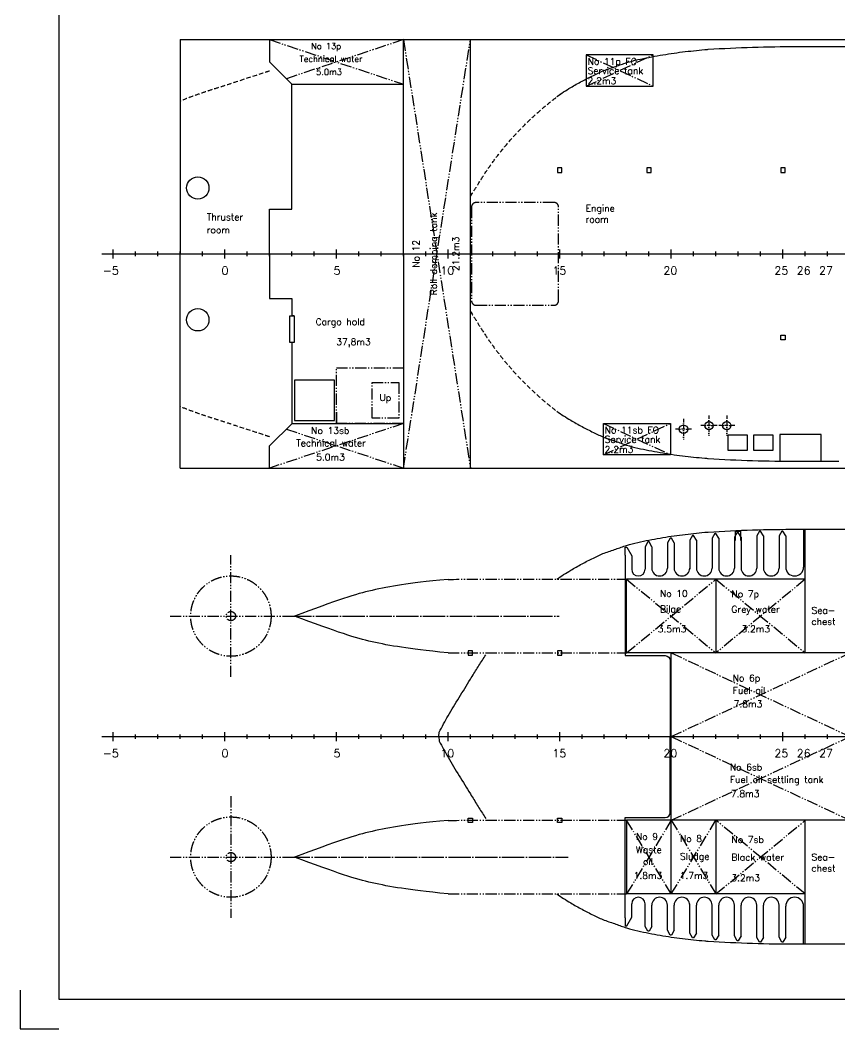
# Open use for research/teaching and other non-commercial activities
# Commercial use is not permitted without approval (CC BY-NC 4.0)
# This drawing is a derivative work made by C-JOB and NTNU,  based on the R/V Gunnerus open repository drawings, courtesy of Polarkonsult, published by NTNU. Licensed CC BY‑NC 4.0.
# Model space of a CAD drawing. Header units: millimetres. Extents: x 494 to 75345, y 5306 to 48935.
# Drawn here: x 494 to 18854, y 5306 to 27905 of the extents above; entities that cross this region are included whole.
import ezdxf
from ezdxf.enums import TextEntityAlignment as Align

# ---------------------------------------------------------------- set-up
doc = ezdxf.new("R2010")
doc.units = ezdxf.units.MM
doc.header["$LTSCALE"] = 200
for name, pattern in [('CENTER', [3, 2.5, -0.25, 0, -0.25]), ('DASHED', [0.75, 0.5, -0.25]), ('PHANTOM', [2.1, 1.25, -0.2, 0.125, -0.2, 0.125, -0.2]), ('SNT-025', [0.74, 0.4, -0.17, 0, -0.17])]:
    doc.linetypes.add(name, pattern=pattern)
for name, color, linetype in [('FURNITURE', 8, 'Continuous'), ('M0CO2', 2, 'Continuous'), ('S0CE1', 1, 'CENTER'), ('S0CO1', 1, 'Continuous'), ('S0CO2', 2, 'Continuous'), ('S0CO3', 3, 'Continuous'), ('S0CO5', 4, 'Continuous'), ('S0DA1', 1, 'DASHED'), ('S0PH1', 1, 'PHANTOM'), ('S0TX2', 2, 'Continuous'), ('S0TX3', 3, 'Continuous')]:
    doc.layers.add(name, color=color, linetype=linetype)
doc.styles.add('18', font='romans', dxfattribs={"height": 180})

# ---------------------------------------------------------------- blocks, each defined once
blk = doc.blocks.new('snip')
at = {"color": 0, "linetype": 'ByBlock'}
for p, q in [((-75, -151), (-75, -221)), ((75, -151), (75, -221))]:
    blk.add_line(p, q, dxfattribs=at)
blk.add_lwpolyline([(75, -151), (13, -43), (-12, -43), (-75, -151)], dxfattribs=at)
blk = doc.blocks.new('A$C64097268')
for p, q in [((-2759, 0), (35129, 0)), ((-2500, -100), (-2500, 100)), ((-2000, -50), (-2000, 50)), ((-1500, -50), (-1500, 50)), ((-1000, -50), (-1000, 50)), ((-500, -50), (-500, 50)), ((0, -100), (0, 100)), ((500, -50), (500, 50)), ((1000, -50), (1000, 50)), ((1500, -50), (1500, 50)), ((2000, -50), (2000, 50)), ((2500, -100), (2500, 100)), ((3000, -50), (3000, 50)), ((3500, -50), (3500, 50)), ((4000, -50), (4000, 50)), ((4500, -50), (4500, 50)), ((5000, -100), (5000, 100)), ((5500, -50), (5500, 50)), ((6000, -50), (6000, 50)), ((6500, -50), (6500, 50)), ((7000, -50), (7000, 50)), ((7500, -100), (7500, 100)), ((8000, -50), (8000, 50)), ((8500, -50), (8500, 50)), ((9000, -50), (9000, 50)), ((9500, -50), (9500, 50)), ((10000, -100), (10000, 100)), ((10500, -50), (10500, 50)), ((11000, -50), (11000, 50)), ((11500, -50), (11500, 50)), ((12000, -50), (12000, 50)), ((12500, -100), (12500, 100)), ((13000, -50), (13000, 50)), ((13500, -50), (13500, 50)), ((14000, -100), (14000, 100)), ((14500, -100), (14500, 100)), ((15000, -100), (15000, 100)), ((15500, -100), (15500, 100)), ((16000, -100), (16000, 100)), ((16500, -100), (16500, 100)), ((17000, -100), (17000, 100)), ((17500, -100), (17500, 100)), ((18000, -100), (18000, 100)), ((18500, -100), (18500, 100)), ((19000, -50), (19000, 50)), ((19500, -50), (19500, 50)), ((20000, -100), (20000, 100)), ((20500, -50), (20500, 50)), ((21000, -50), (21000, 50)), ((21500, -50), (21500, 50)), ((22000, -50), (22000, 50)), ((22500, -100), (22500, 100)), ((23000, -50), (23000, 50)), ((23500, -50), (23500, 50)), ((24000, -50), (24000, 50)), ((24500, -50), (24500, 50)), ((25000, -100), (25000, 100)), ((25500, -50), (25500, 50)), ((26000, -50), (26000, 50)), ((26500, -50), (26500, 50)), ((27000, -50), (27000, 50)), ((27500, -100), (27500, 100)), ((28000, -50), (28000, 50)), ((28500, -50), (28500, 50)), ((29000, -50), (29000, 50)), ((29500, -50), (29500, 50)), ((30000, -100), (30000, 100)), ((30500, -50), (30500, 50)), ((31000, -50), (31000, 50)), ((31500, -50), (31500, 50)), ((32000, -50), (32000, 50)), ((32500, -100), (32500, 100)), ((33000, -50), (33000, 50)), ((33500, -50), (33500, 50)), ((34000, -50), (34000, 50)), ((34500, -50), (34500, 50)), ((35000, -100), (35000, 100))]:
    blk.add_line(p, q)
at = {"layer": 'S0TX2', "style": '18'}
for s, p in [('-5', (-2731, -464)), ('0', (-74, -464)), ('5', (2436, -464)), ('10', (4828, -464)), ('15', (7338, -464)), ('20', (9825, -464)), ('25', (12311, -464)), ('26', (12811, -464)), ('27', (13311, -464)), ('28', (18811, -464)), ('29', (19311, -464)), ('30', (19797, -464)), ('35', (22308, -464)), ('40', (24796, -464)), ('45', (27306, -464)), ('50', (29866, -464)), ('55', (32320, -464)), ('60', (34820, -464))]:
    blk.add_text(s, height=180, dxfattribs=at).set_placement(p)
at = {"layer": 'S0TX3', "style": '18'}
for s, p in [('A', (13919, -464)), ('B', (14419, -464)), ('C', (14919, -464)), ('D', (15419, -464)), ('E', (15919, -464)), ('F', (16419, -464)), ('G', (16919, -464)), ('H', (17419, -464)), ('I', (17919, -464)), ('J', (18419, -464))]:
    blk.add_text(s, height=180, dxfattribs=at).set_placement(p)
blk = doc.blocks.new('pipe_vert')
at = {"layer": 'M0CO2', "linetype": 'Continuous'}
blk.add_circle((48024, 2250), 93.5, dxfattribs=at)
at = {"layer": 'S0PH1', "linetype": 'SNT-025'}
for p, q in [((48024, 2481), (48024, 2020)), ((48204, 2250), (47845, 2250))]:
    blk.add_line(p, q, dxfattribs=at)

msp = doc.modelspace()

# ---------------------------------------------------------------- linework, layer by layer
at = {"color": 2}
for points in [[(493.899, 6172.295), (493.899, 5305.629), (493.899, 5305.629)], [(493.899, 5305.629), (1360.566, 5305.629)]]:
    msp.add_lwpolyline(points, dxfattribs=at)
at = {"layer": 'FURNITURE'}
for points in [[(6636.217, 18936.524), (7536.217, 18936.524), (7536.217, 19836.524), (6636.217, 19836.524)], [(16347.411, 18267.021), (16787.411, 18267.021), (16787.411, 18607.021), (16347.411, 18607.021)], [(16917.642, 18267.021), (17357.642, 18267.021), (17357.642, 18607.021), (16917.642, 18607.021)], [(18435.905, 18022.627), (18435.905, 18622.627), (17511.213, 18622.627), (17511.213, 18022.627)]]:
    msp.add_lwpolyline(points, close=True, dxfattribs=at)
for centre in [(4472.563, 24145.016), (4472.563, 21192.261)]:
    msp.add_circle(centre, 250, dxfattribs=at)
at = {"layer": 'S0CE1', "linetype": 'CENTER'}
for p, q in [((6516.516, 14552.964), (12565.057, 14552.964)), ((6485.851, 9152.964), (12765.707, 9152.964))]:
    msp.add_line(p, q, dxfattribs=at)
at = {"layer": 'S0CO1', "color": 6}
for p, q in [((1360.566, 47890.151), (1360.566, 5972.295)), ((1360.566, 5972.295), (74411.607, 5972.295))]:
    msp.add_line(p, q, dxfattribs=at)
at = {"layer": 'S0CO1'}
for p, q in [((7578.905, 19122.874), (7578.905, 18868.639)), ((18041.905, 16498.653), (18041.905, 15651.964)), ((16506.905, 16452.964), (16506.905, 16249.207)), ((16626.905, 16452.964), (16626.905, 16249.207)), ((16991.905, 16280.878), (16991.905, 15626.964)), ((17141.905, 16280.878), (17141.905, 15626.964)), ((17491.905, 16279.814), (17491.905, 15626.964)), ((17641.905, 16279.814), (17641.905, 15651.964)), ((14641.905, 16105.664), (14641.905, 15626.964)), ((14991.905, 16192.016), (14991.905, 15626.964)), ((15141.905, 16184.613), (15141.905, 15626.964)), ((15491.905, 16184.613), (15491.905, 15601.964)), ((15641.905, 16184.613), (15641.905, 15626.964)), ((15991.905, 16228.446), (15991.905, 15626.964)), ((16141.905, 16228.446), (16141.905, 15626.964)), ((16491.905, 16250.03), (16491.905, 15626.964)), ((16641.905, 16250.03), (16641.905, 15626.964)), ((14491.905, 16035.882), (14491.905, 15601.964)), ((14491.905, 7670.047), (14491.905, 8103.964)), ((14641.905, 7600.265), (14641.905, 8078.964)), ((14991.905, 7513.913), (14991.905, 8078.964)), ((15141.905, 7521.316), (15141.905, 8078.964)), ((15491.905, 7521.316), (15491.905, 8103.964)), ((15641.905, 7521.316), (15641.905, 8078.964)), ((15991.905, 7477.483), (15991.905, 8078.964)), ((16141.905, 7477.483), (16141.905, 8078.964)), ((16491.905, 7455.899), (16491.905, 8078.964)), ((16641.905, 7455.899), (16641.905, 8078.964)), ((16991.905, 7425.051), (16991.905, 8078.964)), ((17141.905, 7425.051), (17141.905, 8078.964)), ((17491.905, 7426.115), (17491.905, 8078.964)), ((17641.905, 7426.115), (17641.905, 8053.964)), ((18041.905, 7207.276), (18041.905, 8053.964))]:
    msp.add_line(p, q, dxfattribs=at)
at = {"layer": 'S0CO1', "flags": 128}
for points in [[(12512.304, 26193.639, -0.016760209), (12825.173, 26395.031, -0.011782), (13078.905, 26538.574, -0.005104), (13205.478, 26604.642, -0.003045), (13333.11, 26668.639, -0.005216), (13454.79, 26727.156, -0.016582), (13578.905, 26780.312, -0.014989), (13708.937, 26826.531, 0.004546), (13839.905, 26870.026, 0.004963), (13959.207, 26912.181, -0.009734), (14078.905, 26953.196, -0.023245), (14327.096, 27020.328, -0.007161), (14578.905, 27072.254, -0.003831), (14828.458, 27118.02, -0.006535), (15078.905, 27158.606, -0.006518), (15328.579, 27192.404, -0.003916), (15578.905, 27220.985, -0.003955), (15828.676, 27245.526, -0.002050748), (15907.074, 27252.279, -0.015710086), (17891.636, 27314.65), (18828.905, 27314.65)], [(18828.905, 27314.65), (22959.58, 27314.65, -0.00813528), (23828.905, 27297.342, -0.000936247), (23928.905, 27293.535, -0.001469136), (24078.905, 27287.264, -0.002529), (24328.966, 27274.796, -0.002289), (24578.905, 27259.924, -0.002339), (24828.996, 27242.706, -0.002671), (25078.905, 27222.994, -0.002774), (25329.053, 27200.462, -0.002845), (25578.905, 27175.231, -0.002817), (25829.067, 27147.036, -0.002609), (26078.905, 27116.17)], [(12512.304, 19143.639, 0.016760209), (12825.173, 18942.247, 0.011782), (13078.905, 18798.703, 0.005104), (13205.478, 18732.635, 0.003045), (13333.11, 18668.639, 0.005216), (13454.79, 18610.122, 0.016582), (13578.905, 18556.965, 0.014989), (13708.937, 18510.746, -0.004546), (13839.905, 18467.251, -0.004963), (13959.207, 18425.096, 0.009734), (14078.905, 18384.082, 0.023245), (14327.096, 18316.95, 0.007161), (14578.905, 18265.023, 0.003831), (14828.458, 18219.258, 0.006535), (15078.905, 18178.671, 0.006518), (15328.579, 18144.874, 0.003916), (15578.905, 18116.292, 0.003955), (15828.676, 18091.751, 0.002050748), (15907.074, 18084.998, 0.015710086), (17891.636, 18022.627), (18828.905, 18022.627)], [(14041.905, 15916.824), (14041.905, 13667.964), (14566.905, 13667.964), (14816.867, 13667.964), (14941.905, 13667.964, -0.414213562), (15056.905, 13552.964), (15056.905, 11852.964)], [(14041.905, 7789.105), (14041.905, 10037.964), (14566.905, 10037.964), (14816.867, 10037.964), (14941.905, 10037.964, 0.414213562), (15056.905, 10152.964), (15056.905, 11852.964)]]:
    msp.add_lwpolyline(points, format="xyb", dxfattribs=at)
at = {"layer": 'S0CO1', "linetype": 'PHANTOM'}
msp.add_lwpolyline([(9078.905, 18868.639), (7578.905, 18868.639), (7578.905, 20118.639), (9078.905, 20118.639)], dxfattribs=at)
msp.add_lwpolyline([(8374.799, 19784.228), (8974.799, 19784.228), (8974.799, 18984.228), (8374.799, 18984.228)], close=True, dxfattribs=at)
at = {"layer": 'S0CO1'}
for points in [[(14041.905, 15916.824), (14041.905, 16094.859), (14079.405, 16094.859), (14191.905, 15900.003), (14191.905, 15601.964)], [(14041.905, 7789.105), (14041.905, 7611.07), (14079.405, 7611.07), (14191.905, 7805.926), (14191.905, 8103.964)]]:
    msp.add_lwpolyline(points, dxfattribs=at)
for centre, radius, start, end in [((14341.905, 15601.964), 150, 180, 270), ((14341.905, 15601.964), 150, 270, 0), ((14816.905, 15626.964), 175, 180, 270), ((14816.905, 15626.964), 175, 270, 0), ((15316.905, 15626.964), 175, 180, 270), ((15316.905, 15626.964), 175, 270, 0), ((15816.905, 15626.964), 175, 180, 270), ((15816.905, 15626.964), 175, 270, 0), ((16316.905, 15626.964), 175, 180, 270), ((16316.905, 15626.964), 175, 270, 0), ((16816.905, 15626.964), 175, 180, 270), ((16816.905, 15626.964), 175, 270, 0), ((17316.905, 15626.964), 175, 180, 270), ((17316.905, 15626.964), 175, 270, 0), ((17841.905, 15651.964), 200, 180, 270), ((17841.905, 15651.964), 200, 270, 0), ((14341.905, 8103.964), 150, 90, 180), ((14341.905, 8103.964), 150, 0, 90), ((14816.905, 8078.964), 175, 90, 180), ((14816.905, 8078.964), 175, 0, 90), ((15316.905, 8078.964), 175, 90, 180), ((15316.905, 8078.964), 175, 0, 90), ((15816.905, 8078.964), 175, 90, 180), ((15816.905, 8078.964), 175, 0, 90), ((16316.905, 8078.964), 175, 90, 180), ((16316.905, 8078.964), 175, 0, 90), ((16816.905, 8078.964), 175, 90, 180), ((16816.905, 8078.964), 175, 0, 90), ((17316.905, 8078.964), 175, 90, 180), ((17316.905, 8078.964), 175, 0, 90), ((17841.905, 8053.964), 200, 90, 180), ((17841.905, 8053.964), 200, 0, 90)]:
    msp.add_arc(centre, radius, start, end, dxfattribs=at)
at = {"layer": 'S0CO2'}
for points in [[(13174.04, 26427.52), (14674.04, 26427.52), (14674.04, 27127.52), (13174.04, 27127.52)], [(13557.64, 18868.639), (15057.64, 18868.639), (15057.64, 18168.639), (13557.64, 18168.639)]]:
    msp.add_lwpolyline(points, close=True, dxfattribs=at)
at = {"layer": 'S0CO3'}
for p, q in [((6078.905, 27468.639), (6078.905, 26968.639)), ((9078.905, 22668.639), (9078.905, 27468.639)), ((10578.905, 17868.639), (10578.905, 27468.639)), ((6584.671, 26466.251), (6078.905, 26968.639)), ((6578.905, 26468.639), (9078.905, 26468.639)), ((9078.905, 22668.639), (9078.905, 17868.639)), ((6584.671, 18871.027), (6078.905, 18368.639)), ((6584.671, 18871.027), (9078.905, 18868.639)), ((6078.905, 17868.639), (6078.905, 18368.639)), ((18078.905, 13727.964), (18078.905, 16498.434)), ((18078.905, 15377.964), (14078.905, 15377.964)), ((14078.905, 13727.964), (14078.905, 15377.964)), ((16078.905, 15377.964), (16078.905, 13727.964)), ((19078.905, 13727.964), (14078.905, 13727.964)), ((15078.905, 8327.964), (15078.905, 13727.964)), ((19078.905, 9977.964), (14078.905, 9977.964)), ((14078.905, 9977.964), (14078.905, 8327.964)), ((16078.905, 9977.964), (16078.905, 8327.964)), ((18078.905, 7207.495), (18078.905, 9977.964)), ((18078.905, 8327.964), (14078.905, 8327.964))]:
    msp.add_line(p, q, dxfattribs=at)
for points in [[(6078.905, 22668.639), (6078.905, 23668.639), (6578.905, 23668.639), (6578.905, 26468.639)], [(6078.905, 22668.639), (6078.905, 21668.639), (6578.905, 21668.639), (6578.905, 21282.457)], [(6631.471, 21282.457), (6631.471, 20682.457), (6531.471, 20682.457), (6531.471, 21282.457), (6631.471, 21282.457), (6602.502, 21282.457)], [(6578.905, 20682.457), (6578.905, 18868.639)]]:
    msp.add_lwpolyline(points, dxfattribs=at)
for points in [[(12528.905, 24493.639), (12628.905, 24493.639), (12628.905, 24593.639), (12528.905, 24593.639)], [(14528.905, 24493.639), (14628.905, 24493.639), (14628.905, 24593.639), (14528.905, 24593.639)], [(17528.905, 24493.639), (17628.905, 24493.639), (17628.905, 24593.639), (17528.905, 24593.639)], [(17528.905, 20843.639), (17628.905, 20843.639), (17628.905, 20743.639), (17528.905, 20743.639)], [(10528.905, 13677.964), (10628.905, 13677.964), (10628.905, 13777.964), (10528.905, 13777.964)], [(12528.905, 13677.964), (12628.905, 13677.964), (12628.905, 13777.964), (12528.905, 13777.964)], [(10528.905, 10027.964), (10628.905, 10027.964), (10628.905, 9927.964), (10528.905, 9927.964)], [(12528.905, 10027.964), (12628.905, 10027.964), (12628.905, 9927.964), (12528.905, 9927.964)]]:
    msp.add_lwpolyline(points, close=True, dxfattribs=at)
at = {"layer": 'S0CO5'}
for p, q in [((4078.905, 27468.639), (4078.905, 22668.639)), ((4078.905, 17868.639), (4078.905, 22668.639)), ((16506.905, 16452.964), (16626.905, 16452.964))]:
    msp.add_line(p, q, dxfattribs=at)
at = {"layer": 'S0CO5', "flags": 128}
for points in [[(4078.905, 27468.639), (18828.905, 27468.639)], [(18828.905, 27468.639), (23828.905, 27468.639)], [(4078.905, 17868.639), (18828.905, 17868.639)], [(18828.905, 17868.639), (23828.905, 17868.639)]]:
    msp.add_lwpolyline(points, dxfattribs=at)
for points in [[(12512.304, 15377.964, -0.016760209), (12825.173, 15579.356, -0.011782), (13078.905, 15722.9, -0.005104), (13205.478, 15788.968, -0.003045), (13333.11, 15852.964, -0.005216), (13454.79, 15911.481, -0.016582), (13578.905, 15964.638, -0.014989), (13708.937, 16010.857, 0.004546), (13839.905, 16054.352, 0.004963), (13959.207, 16096.507, -0.009734), (14078.905, 16137.522, -0.023245), (14327.096, 16204.653, -0.007161), (14578.905, 16256.58, -0.003831), (14828.458, 16302.345, -0.006535), (15078.905, 16342.932, -0.006518), (15328.579, 16376.73, -0.003916), (15578.905, 16405.311, -0.003955), (15828.676, 16429.852, -0.002050748), (15907.074, 16436.605, -0.015710086), (17891.636, 16498.976), (18828.905, 16498.976)], [(18828.905, 16498.976), (22959.58, 16498.976, -0.008135766), (23828.957, 16481.666)], [(9873.785, 11851.967), (9880.247, 11952.964, -0.010568), (10078.905, 12316.356, -0.005408), (10200.769, 12523.282, -0.002549), (10325.909, 12728.244, -0.001106), (10452.542, 12932.29, 0.001765), (10578.905, 13136.504), (10599.274, 13169.728), (10619.624, 13202.964, -0.001738), (10771.158, 13448.498, -0.004738756), (10922.588, 13686.912, -0.004738756)], [(9873.785, 11853.962), (9880.247, 11752.964, 0.010568), (10078.905, 11389.573, 0.005408), (10200.769, 11182.647, 0.002549), (10325.909, 10977.685, 0.001106), (10452.542, 10773.639, -0.001765), (10578.905, 10569.425), (10599.274, 10536.201), (10619.624, 10502.964, 0.001738), (10771.158, 10257.431, 0.004738756), (10922.588, 10019.017, 0.004738756)], [(12512.304, 8327.964, 0.016760209), (12825.173, 8126.573, 0.011782), (13078.905, 7983.029, 0.005104), (13205.478, 7916.961, 0.003045), (13333.11, 7852.964, 0.005216), (13454.79, 7794.448, 0.016582), (13578.905, 7741.291, 0.014989), (13708.937, 7695.072, -0.004546), (13839.905, 7651.577, -0.004963), (13959.207, 7609.422, 0.009734), (14078.905, 7568.407, 0.023245), (14327.096, 7501.276, 0.007161), (14578.905, 7449.349, 0.003831), (14828.458, 7403.584, 0.006535), (15078.905, 7362.997, 0.006518), (15328.579, 7329.199, 0.003916), (15578.905, 7300.618, 0.003955), (15828.676, 7276.077, 0.002050748), (15907.074, 7269.324, 0.015710086), (17891.636, 7206.953), (18828.905, 7206.953)], [(18828.905, 7206.953), (22959.58, 7206.953, 0.008135766), (23828.957, 7224.263)]]:
    msp.add_lwpolyline(points, format="xyb", dxfattribs=at)
at = {"layer": 'S0DA1', "linetype": 'DASHED', "flags": 128}
for points in [[(6078.905, 26765.927, 0.002027), (5928.348, 26717.673), (5778.043, 26668.639), (5678.457, 26635.983), (5578.905, 26603.218), (5329.061, 26520.512, -0.002338), (5078.905, 26438.748, -0.001364), (4828.585, 26358.968, 0.005314), (4578.905, 26277.207, 0.014191104), (4078.308, 26091.368)], [(10578.905, 23952.178), (10599.274, 23985.403), (10619.624, 24018.639, -0.001738), (10771.158, 24264.172, -0.100084669), (12667.051, 26296.956)], [(10578.905, 21385.099), (10599.274, 21351.875), (10619.624, 21318.639, 0.001738), (10771.158, 21073.105, 0.091700188), (12512.304, 19143.639)], [(6078.905, 18571.351, -0.002027), (5928.348, 18619.604), (5778.043, 18668.639), (5678.457, 18701.294), (5578.905, 18734.059), (5329.061, 18816.766, 0.002338), (5078.905, 18898.529, 0.001364), (4828.585, 18978.309, -0.005314), (4578.905, 19060.07, -0.014191104), (4078.308, 19245.909)]]:
    msp.add_lwpolyline(points, format="xyb", dxfattribs=at)
at = {"layer": 'S0PH1', "linetype": 'PHANTOM'}
for p, q in [((6078.905, 27468.639), (9078.905, 26468.639)), ((9078.905, 27468.639), (6455.793, 26594.268)), ((9078.905, 17868.639), (10578.905, 27468.639)), ((9078.905, 27468.639), (10578.905, 17868.639)), ((13174.04, 27127.52), (14674.04, 26427.52)), ((13174.04, 26427.52), (14674.04, 27127.52)), ((9078.905, 18868.639), (6078.905, 17868.639)), ((13557.64, 18868.639), (15057.64, 18168.639)), ((13557.64, 18168.639), (15057.64, 18868.639)), ((6455.793, 18743.009), (9078.905, 17868.639)), ((5213.905, 13190.341), (5213.905, 15915.588)), ((14078.905, 13727.964), (16078.905, 15377.964)), ((14078.905, 15377.964), (16078.905, 13727.964)), ((16078.905, 15377.964), (18078.905, 13727.964)), ((18078.905, 15377.964), (16078.905, 13727.964)), ((3851.282, 14552.964), (6576.529, 14552.964)), ((15078.905, 11852.964), (19078.905, 13727.964)), ((15078.905, 13727.964), (19078.905, 11852.964)), ((15078.905, 11852.964), (19078.905, 9977.964)), ((15078.905, 9977.964), (19078.905, 11852.964)), ((5213.905, 10515.588), (5213.905, 7790.341)), ((15078.905, 8327.964), (14078.905, 9977.964)), ((15078.905, 9977.964), (14078.905, 8327.964)), ((15078.905, 8327.964), (16078.905, 9977.964)), ((15078.905, 9977.964), (16078.905, 8327.964)), ((18078.905, 8327.964), (16078.905, 9977.964)), ((16078.905, 8327.964), (18078.905, 9977.964)), ((3851.282, 9152.964), (6576.529, 9152.964))]:
    msp.add_line(p, q, dxfattribs=at)
at = {"layer": 'S0PH1'}
msp.add_lwpolyline([(10703.905, 21518.639), (12453.905, 21518.639, 0.414213562), (12553.905, 21618.639), (12553.905, 23718.639, 0.414213562), (12453.905, 23818.639), (10703.905, 23818.639, 0.414213562), (10603.905, 23718.639), (10603.905, 21618.639, 0.414213562)], format="xyb", close=True, dxfattribs=at)
at = {"layer": 'S0PH1', "linetype": 'PHANTOM'}
for points in [[(10078.905, 15374.171), (9897.172, 15357.438), (9734.95, 15341.342), (9589.863, 15325.779), (9459.539, 15310.643), (9341.603, 15295.83), (9233.682, 15281.233), (9133.402, 15266.749), (9038.389, 15252.272), (8946.647, 15237.708), (8857.694, 15223.009), (8771.426, 15208.139), (8687.739, 15193.06), (8606.527, 15177.737), (8527.689, 15162.131), (8451.118, 15146.207), (8376.711, 15129.928), (8304.142, 15113.186), (8232.206, 15095.592), (8159.472, 15076.687), (8084.513, 15056.011), (8005.901, 15033.105), (7922.208, 15007.51), (7832.004, 14978.765), (7733.863, 14946.411), (7626.642, 14910.088), (7510.344, 14869.827), (7385.258, 14825.762), (7251.673, 14778.023), (7109.879, 14726.742), (6960.164, 14672.051), (6802.818, 14614.081), (6638.13, 14552.964)], [(10078.905, 13731.758), (9897.172, 13748.491), (9734.95, 13764.587), (9589.863, 13780.15), (9459.539, 13795.286), (9341.603, 13810.099), (9233.682, 13824.696), (9133.402, 13839.18), (9038.389, 13853.657), (8946.647, 13868.221), (8857.694, 13882.92), (8771.426, 13897.79), (8687.739, 13912.869), (8606.527, 13928.192), (8527.689, 13943.798), (8451.118, 13959.722), (8376.711, 13976.001), (8304.142, 13992.743), (8232.206, 14010.337), (8159.472, 14029.242), (8084.513, 14049.918), (8005.901, 14072.824), (7922.208, 14098.419), (7832.004, 14127.164), (7733.863, 14159.518), (7626.642, 14195.841), (7510.344, 14236.102), (7385.258, 14280.167), (7251.673, 14327.906), (7109.879, 14379.187), (6960.164, 14433.878), (6802.818, 14491.848), (6638.13, 14552.964)], [(10078.905, 9974.171), (9897.172, 9957.438), (9734.95, 9941.342), (9589.863, 9925.779), (9459.539, 9910.643), (9341.603, 9895.83), (9233.682, 9881.233), (9133.402, 9866.749), (9038.389, 9852.272), (8946.647, 9837.708), (8857.694, 9823.009), (8771.426, 9808.139), (8687.739, 9793.06), (8606.527, 9777.737), (8527.689, 9762.131), (8451.118, 9746.207), (8376.711, 9729.928), (8304.142, 9713.186), (8232.206, 9695.592), (8159.472, 9676.687), (8084.513, 9656.011), (8005.901, 9633.105), (7922.208, 9607.51), (7832.004, 9578.765), (7733.863, 9546.411), (7626.642, 9510.088), (7510.344, 9469.827), (7385.258, 9425.762), (7251.673, 9378.023), (7109.879, 9326.742), (6960.164, 9272.051), (6802.818, 9214.081), (6638.13, 9152.964)], [(10078.905, 8331.758), (9897.172, 8348.491), (9734.95, 8364.587), (9589.863, 8380.15), (9459.539, 8395.286), (9341.603, 8410.099), (9233.682, 8424.696), (9133.402, 8439.18), (9038.389, 8453.657), (8946.647, 8468.221), (8857.694, 8482.92), (8771.426, 8497.79), (8687.739, 8512.869), (8606.527, 8528.192), (8527.689, 8543.798), (8451.118, 8559.722), (8376.711, 8576.001), (8304.142, 8592.743), (8232.206, 8610.337), (8159.472, 8629.242), (8084.513, 8649.918), (8005.901, 8672.824), (7922.208, 8698.419), (7832.004, 8727.164), (7733.863, 8759.518), (7626.642, 8795.841), (7510.344, 8836.102), (7385.258, 8880.167), (7251.673, 8927.906), (7109.879, 8979.187), (6960.164, 9033.878), (6802.818, 9091.848), (6638.13, 9152.964)]]:
    msp.add_lwpolyline(points, dxfattribs=at)
at = {"layer": 'S0PH1', "linetype": 'PHANTOM', "flags": 128}
for points in [[(10078.905, 15374.171), (10078.905, 15374.171), (10202.429, 15376.1), (10265.788, 15376.779), (10328.896, 15377.246), (10454.148, 15377.786), (10578.905, 15377.964), (10704.249, 15377.964), (10829.04, 15377.964), (10954.266, 15377.964), (11078.905, 15377.964), (11204.307, 15377.964), (11329.109, 15377.964), (11454.31, 15377.964), (11578.905, 15377.964), (11704.29, 15377.964), (11829.073, 15377.964), (11954.275, 15377.964), (12078.905, 15377.964), (12204.177, 15377.964), (12328.906, 15377.964), (12578.905, 15377.964), (12704.104, 15377.964), (12828.838, 15377.964), (13078.905, 15377.964), (13328.78, 15377.964), (13454.055, 15377.964), (13578.905, 15377.964), (13717.295, 15377.964), (13855.807, 15377.964), (13967.331, 15377.964), (14078.905, 15377.964)], [(10078.905, 13731.758), (10078.905, 13731.758), (10202.429, 13729.829), (10265.788, 13729.15), (10328.896, 13728.683), (10454.148, 13728.143), (10578.905, 13727.964), (10704.249, 13727.964), (10829.04, 13727.964), (10954.266, 13727.964), (11078.905, 13727.964), (11204.307, 13727.964), (11329.109, 13727.964), (11454.31, 13727.964), (11578.905, 13727.964), (11704.29, 13727.964), (11829.073, 13727.964), (11954.275, 13727.964), (12078.905, 13727.964), (12204.177, 13727.964), (12328.906, 13727.964), (12578.905, 13727.964), (12704.104, 13727.964), (12828.838, 13727.964), (13078.905, 13727.964), (13328.78, 13727.964), (13454.055, 13727.964), (13578.905, 13727.964), (13717.295, 13727.964), (13855.807, 13727.964), (13967.331, 13727.964), (14078.905, 13727.964)], [(10078.905, 9974.171), (10078.905, 9974.171), (10202.429, 9976.1), (10265.788, 9976.779), (10328.896, 9977.246), (10454.148, 9977.786), (10578.905, 9977.964), (10704.249, 9977.964), (10829.04, 9977.964), (10954.266, 9977.964), (11078.905, 9977.964), (11204.307, 9977.964), (11329.109, 9977.964), (11454.31, 9977.964), (11578.905, 9977.964), (11704.29, 9977.964), (11829.073, 9977.964), (11954.275, 9977.964), (12078.905, 9977.964), (12204.177, 9977.964), (12328.906, 9977.964), (12578.905, 9977.964), (12704.104, 9977.964), (12828.838, 9977.964), (13078.905, 9977.964), (13328.78, 9977.964), (13454.055, 9977.964), (13578.905, 9977.964), (13717.295, 9977.964), (13855.807, 9977.964), (13967.331, 9977.964), (14078.905, 9977.964)], [(10078.905, 8331.758), (10078.905, 8331.758), (10202.429, 8329.829), (10265.788, 8329.15), (10328.896, 8328.683), (10454.148, 8328.143), (10578.905, 8327.964), (10704.249, 8327.964), (10829.04, 8327.964), (10954.266, 8327.964), (11078.905, 8327.964), (11204.307, 8327.964), (11329.109, 8327.964), (11454.31, 8327.964), (11578.905, 8327.964), (11704.29, 8327.964), (11829.073, 8327.964), (11954.275, 8327.964), (12078.905, 8327.964), (12204.177, 8327.964), (12328.906, 8327.964), (12578.905, 8327.964), (12704.104, 8327.964), (12828.838, 8327.964), (13078.905, 8327.964), (13328.78, 8327.964), (13454.055, 8327.964), (13578.905, 8327.964), (13717.295, 8327.964), (13855.807, 8327.964), (13967.331, 8327.964), (14078.905, 8327.964)]]:
    msp.add_lwpolyline(points, dxfattribs=at)
at = {"layer": 'S0PH1', "linetype": 'PHANTOM'}
for centre, radius in [((5213.905, 14552.964), 900), ((5213.905, 14552.964), 103.5), ((5213.905, 9152.964), 900), ((5213.905, 9152.964), 103.5)]:
    msp.add_circle(centre, radius, dxfattribs=at)

# ---------------------------------------------------------------- block references
at = {"layer": 'FURNITURE'}
for p in [(-32100.973, 16569.914), (-31702.054, 16569.914), (-32671.688, 16490.753)]:
    msp.add_blockref('pipe_vert', p, dxfattribs=at)
at = {"layer": 'S0CO1', "linetype": 'CENTER'}
for p in [(5078.905, 22668.639), (5078.905, 11852.964)]:
    msp.add_blockref('A$C64097268', p, dxfattribs=at)
at = {"layer": 'S0CO1'}
for p in [(15066.905, 16342.932), (15566.905, 16405.311), (16066.905, 16449.144), (16566.905, 16470.728), (17066.905, 16501.575), (17566.905, 16500.511), (14566.905, 16256.58)]:
    msp.add_blockref('snip', p, dxfattribs=at)
at = {"layer": 'S0CO1', "xscale": -1, "rotation": 180}
for p in [(14566.905, 7449.349), (15066.905, 7362.997), (15566.905, 7300.618), (16066.905, 7256.785), (16566.905, 7235.201), (17066.905, 7204.354), (17566.905, 7205.418)]:
    msp.add_blockref('snip', p, dxfattribs=at)

# ---------------------------------------------------------------- texts
at = {"layer": 'S0TX2', "style": '18'}
for s, height, p in [('No 13p', 135, (7012.034, 27255.936)), ('No 11p FO', 150, (13203.444, 26904.93)), ('5.0m3', 135, (7124.13, 26676.569)), ('Service tank', 150, (13203.444, 26697.521)), ('2.2m3', 150, (13203.444, 26470.976)), ('Thruster', 150, (4672.781, 23420.096)), ('room', 150, (4672.781, 23130.932)), ('Cargo hold', 150, (7111.468, 21072.121)), ('37,8m3', 150, (7574.97, 20623.33)), ('Up', 150, (8542.842, 19374.636)), ('No 13sb', 150, (7012.034, 18636.26)), ('No 11sb FO', 150, (13587.044, 18646.049)), ('Service tank', 150, (13587.044, 18438.64)), ('2.2m3', 150, (13587.044, 18212.095)), ('5.0m3', 150, (7124.13, 18039.613)), ('No 10', 150, (14823.223, 14982.331)), ('No 7p', 150, (16426.157, 14975.621)), ('Bilge', 150, (14823.223, 14636.739)), ('Grey water', 150, (16426.157, 14630.029)), ('3.5m3', 150, (14775.605, 14189.679)), ('3.2m3', 150, (16650.465, 14189.678)), ('No 6p', 150, (16454.633, 13089.673)), ('Fuel oil', 150, (16454.633, 12813.2)), ('7.8m3', 150, (16476.301, 12508.862)), ('No 6sb', 150, (16390.666, 11091.198)), ('Fuel oil settling tank', 150, (16390.666, 10814.725)), ('7.8m3', 150, (16412.334, 10499.722)), ('No 9', 150, (14287.198, 9537.656)), ('No 8', 150, (15271.046, 9491.937)), ('No 7sb', 150, (16426.246, 9471.152)), ('Waste ', 150, (14287.198, 9243.903)), ('oil', 150, (14444.933, 8977.383)), ('Sludge', 150, (15271.046, 9094.506)), ('Black water', 150, (16426.246, 9073.722)), ('1.8m3', 150, (14234.941, 8664.31)), ('1.7m3', 150, (15268.363, 8664.31)), ('3.2m3', 150, (16423.754, 8612.887))]:
    msp.add_text(s, height=height, dxfattribs=at).set_placement(p)
for height, p in [(135, (7455.796, 26968.453)), (150, (7455.796, 18356.303))]:
    msp.add_text('Technical water', height=height, dxfattribs=at).set_placement(p, align=Align.CENTER)
for s, p in [('Roll damping tank', (9828.905, 22668.639)), ('No 12', (9435.166, 22668.639)), ('21.2m3', (10326.456, 22668.639))]:
    msp.add_text(s, height=150, rotation=90, dxfattribs=at).set_placement(p, align=Align.CENTER)
at = {"layer": 'S0TX2', "char_height": 150, "attachment_point": 1, "style": '18'}
for s, width, gutter_width, insert in [('Engine\\Proom', 1798.91414, 1000, (13157.861, 23765.351)), ('Sea-\\Pchest', 1489.57194, 500, (18218.641, 14755.548)), ('Sea-\\Pchest', 1489.57194, 500, (18218.641, 9227.386))]:
    msp.add_mtext_dynamic_manual_height_columns(s, width=width, gutter_width=gutter_width, heights=[0], dxfattribs=dict(at, insert=insert))

doc.saveas('drawing.dxf')
